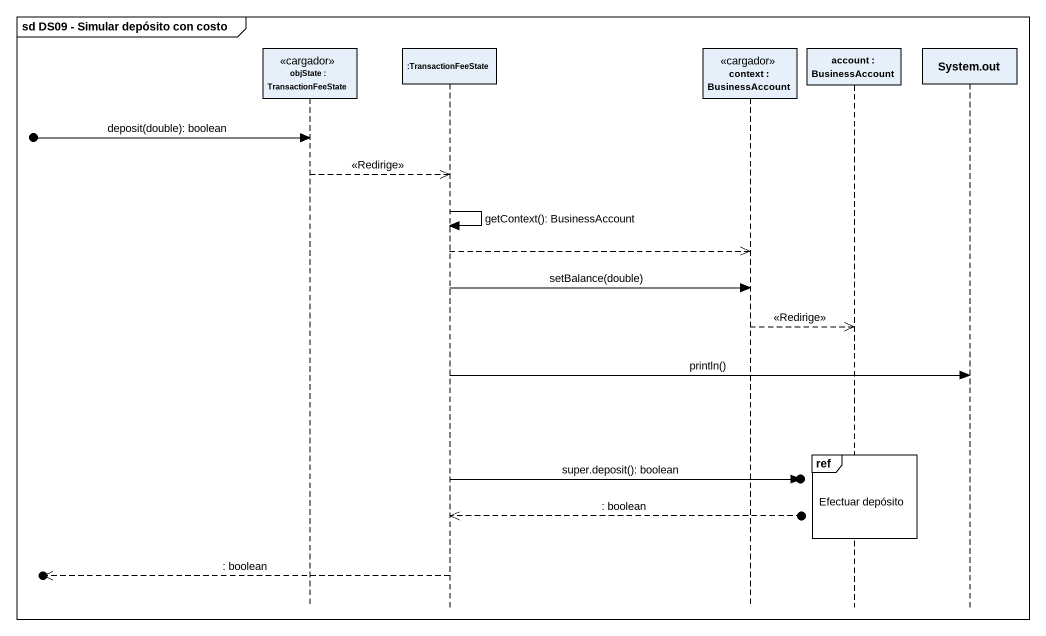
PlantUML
@startuml
mainframe sd DS09 - Simular depósito con costo
hide footbox
participant "objState : TransactionFeeState" as objState <<cargador>>
participant ":TransactionFeeState" as TransactionFeeState
participant "context : BusinessAccount" as context <<cargador>>
participant "account : BusinessAccount" as account
participant "System.out" as System_out

[o-> objState : deposit(double): boolean
objState -->> TransactionFeeState : <<Redirige>>
TransactionFeeState -> TransactionFeeState : getContext(): BusinessAccount
TransactionFeeState -->> context
TransactionFeeState -> context : setBalance(double)
context -->> account : <<Redirige>>
TransactionFeeState -> System_out : println()
ref over account : Efectuar depósito
TransactionFeeState ->o] : super.deposit(): boolean
TransactionFeeState <<--o] : : boolean
[o<<-- TransactionFeeState : : boolean
@enduml
